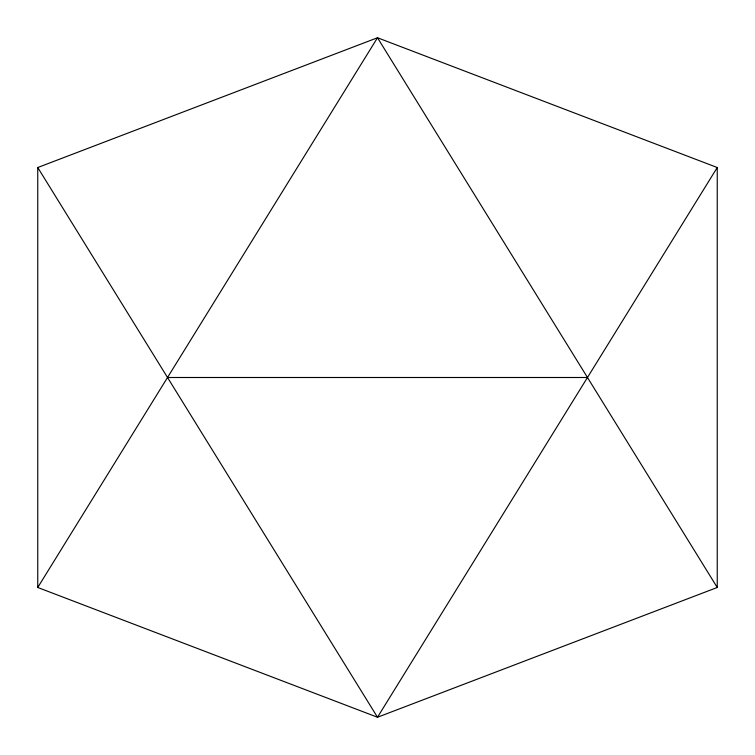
<?xml version="1.0" encoding="UTF-8"?>
<svg xmlns="http://www.w3.org/2000/svg" width="755" height="755" viewBox="0 0 755 755"><rect width="100%" height="100%" fill="white"/><g stroke="black" fill="none" stroke-linecap="round" stroke-linejoin="round"><path stroke-width="1.13" d="M37.75 587.475L377.5 37.75L717.25 167.525L717.25 587.475L377.5 717.25L37.75 587.475L37.75 167.525L377.5 37.75L717.25 587.475M717.25 167.525L377.5 717.25L37.75 167.525M167.525 377.5L587.475 377.5"/></g></svg>
